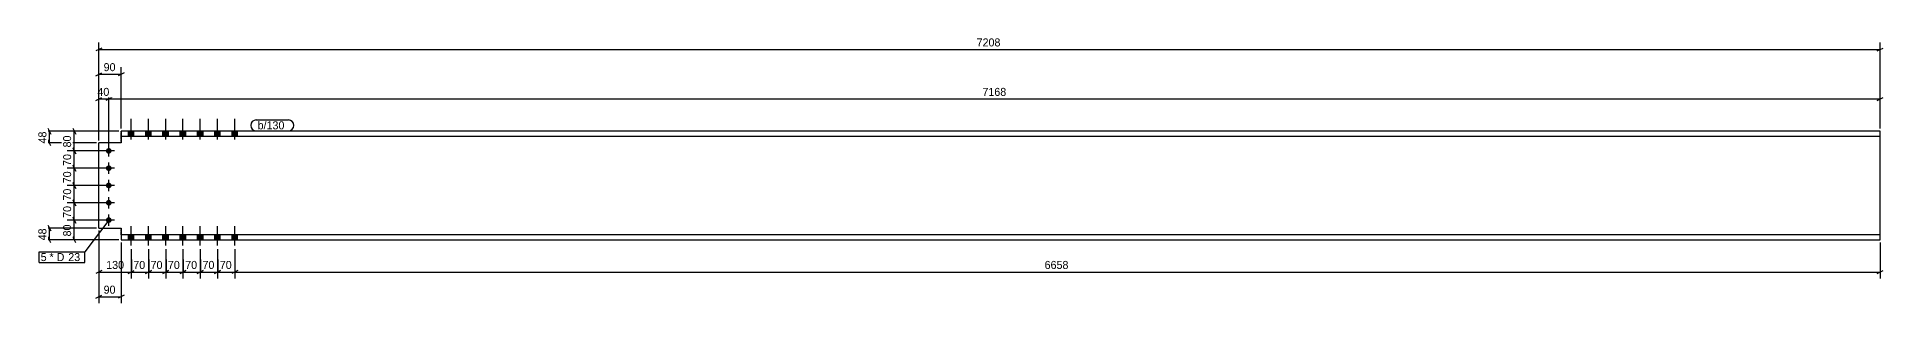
# Model space of a CAD drawing. Header units: millimetres. Extents: x 32 to 20048, y 32 to 1108.
# Drawn here: x 12577 to 20048, y 32 to 1108 of the extents above; entities that cross this region are included whole.
import ezdxf

# ---------------------------------------------------------------- set-up
doc = ezdxf.new("R2010")
doc.units = ezdxf.units.MM
doc.linetypes.add('DXK_LINE_DOT4', pattern=[0.9408, 0.4704, -0.4704])
doc.styles.add('Comic Sans MS', font='COMIC.TTF', dxfattribs={"height": 0.2})

msp = doc.modelspace()

# ---------------------------------------------------------------- hatches: boundary and pattern name
at = {"linetype": 'Continuous'}
for points in [[(12947.3, 706.6), (12969.3, 706.6), (12969.3, 727.6), (12947.3, 727.6)], [(12947.3, 706.6), (12969.3, 706.6), (12969.3, 727.6), (12947.3, 727.6)], [(13017.3, 706.6), (13039.3, 706.6), (13039.3, 727.6), (13017.3, 727.6)], [(13017.3, 706.6), (13039.3, 706.6), (13039.3, 727.6), (13017.3, 727.6)], [(13087.3, 706.6), (13109.3, 706.6), (13109.3, 727.6), (13087.3, 727.6)], [(13087.3, 706.6), (13109.3, 706.6), (13109.3, 727.6), (13087.3, 727.6)], [(13157.3, 706.6), (13179.3, 706.6), (13179.3, 727.6), (13157.3, 727.6)], [(13157.3, 706.6), (13179.3, 706.6), (13179.3, 727.6), (13157.3, 727.6)], [(13227.3, 706.6), (13249.3, 706.6), (13249.3, 727.6), (13227.3, 727.6)], [(13227.3, 706.6), (13249.3, 706.6), (13249.3, 727.6), (13227.3, 727.6)], [(13297.3, 706.6), (13319.3, 706.6), (13319.3, 727.6), (13297.3, 727.6)], [(13297.3, 706.6), (13319.3, 706.6), (13319.3, 727.6), (13297.3, 727.6)], [(13367.3, 706.6), (13389.3, 706.6), (13389.3, 727.6), (13367.3, 727.6)], [(13367.3, 706.6), (13389.3, 706.6), (13389.3, 727.6), (13367.3, 727.6)], [(12856.5, 647.6), (12856.8, 650), (12857.5, 652.3), (12858.7, 654.4), (12860.3, 656.1), (12862.3, 657.6), (12864.4, 658.5), (12866.8, 659), (12869.2, 659), (12871.6, 658.5), (12873.8, 657.6), (12875.7, 656.1), (12877.3, 654.4), (12878.5, 652.3), (12879.2, 650), (12879.5, 647.6), (12879.2, 645.2), (12878.5, 642.9), (12877.3, 640.8), (12875.7, 639.1), (12873.8, 637.6), (12871.6, 636.7), (12869.2, 636.2), (12866.8, 636.2), (12864.4, 636.7), (12862.3, 637.6), (12860.3, 639.1), (12858.7, 640.8), (12857.5, 642.9), (12856.8, 645.2)], [(12856.5, 577.6), (12856.8, 580), (12857.5, 582.3), (12858.7, 584.4), (12860.3, 586.1), (12862.3, 587.6), (12864.4, 588.5), (12866.8, 589), (12869.2, 589), (12871.6, 588.5), (12873.8, 587.6), (12875.7, 586.1), (12877.3, 584.4), (12878.5, 582.3), (12879.2, 580), (12879.5, 577.6), (12879.2, 575.2), (12878.5, 572.9), (12877.3, 570.8), (12875.7, 569.1), (12873.8, 567.6), (12871.6, 566.7), (12869.2, 566.2), (12866.8, 566.2), (12864.4, 566.7), (12862.3, 567.6), (12860.3, 569.1), (12858.7, 570.8), (12857.5, 572.9), (12856.8, 575.2)], [(12856.5, 507.6), (12856.8, 510), (12857.5, 512.3), (12858.7, 514.4), (12860.3, 516.1), (12862.3, 517.6), (12864.4, 518.5), (12866.8, 519), (12869.2, 519), (12871.6, 518.5), (12873.8, 517.6), (12875.7, 516.1), (12877.3, 514.4), (12878.5, 512.3), (12879.2, 510), (12879.5, 507.6), (12879.2, 505.2), (12878.5, 502.9), (12877.3, 500.8), (12875.7, 499.1), (12873.8, 497.6), (12871.6, 496.7), (12869.2, 496.2), (12866.8, 496.2), (12864.4, 496.7), (12862.3, 497.6), (12860.3, 499.1), (12858.7, 500.8), (12857.5, 502.9), (12856.8, 505.2)], [(12856.5, 437.6), (12856.8, 440), (12857.5, 442.3), (12858.7, 444.4), (12860.3, 446.1), (12862.3, 447.6), (12864.4, 448.5), (12866.8, 449), (12869.2, 449), (12871.6, 448.5), (12873.8, 447.6), (12875.7, 446.1), (12877.3, 444.4), (12878.5, 442.3), (12879.2, 440), (12879.5, 437.6), (12879.2, 435.2), (12878.5, 432.9), (12877.3, 430.8), (12875.7, 429.1), (12873.8, 427.6), (12871.6, 426.7), (12869.2, 426.2), (12866.8, 426.2), (12864.4, 426.7), (12862.3, 427.6), (12860.3, 429.1), (12858.7, 430.8), (12857.5, 432.9), (12856.8, 435.2)], [(12856.5, 367.6), (12856.8, 370), (12857.5, 372.3), (12858.7, 374.4), (12860.3, 376.1), (12862.3, 377.6), (12864.4, 378.5), (12866.8, 379), (12869.2, 379), (12871.6, 378.5), (12873.8, 377.6), (12875.7, 376.1), (12877.3, 374.4), (12878.5, 372.3), (12879.2, 370), (12879.5, 367.6), (12879.2, 365.2), (12878.5, 362.9), (12877.3, 360.8), (12875.7, 359.1), (12873.8, 357.6), (12871.6, 356.7), (12869.2, 356.2), (12866.8, 356.2), (12864.4, 356.7), (12862.3, 357.6), (12860.3, 359.1), (12858.7, 360.8), (12857.5, 362.9), (12856.8, 365.2)], [(12947.3, 287.6), (12969.3, 287.6), (12969.3, 308.6), (12947.3, 308.6)], [(12947.3, 287.6), (12969.3, 287.6), (12969.3, 308.6), (12947.3, 308.6)], [(13017.3, 287.6), (13039.3, 287.6), (13039.3, 308.6), (13017.3, 308.6)], [(13017.3, 287.6), (13039.3, 287.6), (13039.3, 308.6), (13017.3, 308.6)], [(13087.3, 287.6), (13109.3, 287.6), (13109.3, 308.6), (13087.3, 308.6)], [(13087.3, 287.6), (13109.3, 287.6), (13109.3, 308.6), (13087.3, 308.6)], [(13157.3, 287.6), (13179.3, 287.6), (13179.3, 308.6), (13157.3, 308.6)], [(13157.3, 287.6), (13179.3, 287.6), (13179.3, 308.6), (13157.3, 308.6)], [(13227.3, 287.6), (13249.3, 287.6), (13249.3, 308.6), (13227.3, 308.6)], [(13227.3, 287.6), (13249.3, 287.6), (13249.3, 308.6), (13227.3, 308.6)], [(13297.3, 287.6), (13319.3, 287.6), (13319.3, 308.6), (13297.3, 308.6)], [(13297.3, 287.6), (13319.3, 287.6), (13319.3, 308.6), (13297.3, 308.6)], [(13367.3, 287.6), (13389.3, 287.6), (13389.3, 308.6), (13367.3, 308.6)], [(13367.3, 287.6), (13389.3, 287.6), (13389.3, 308.6), (13367.3, 308.6)]]:
    msp.add_hatch(color=3, dxfattribs=at).paths.add_polyline_path(points)

# ---------------------------------------------------------------- linework, layer by layer
at = {"color": 8, "linetype": 'Continuous'}
for p, q in [((12840, 1063.6), (12816, 1051.6)), ((12828, 689.6), (12828, 1086)), ((12828, 1057.6), (20035.9, 1057.6)), ((20023.9, 1051.6), (20047.9, 1063.6)), ((20035.9, 737.6), (20035.9, 1086)), ((12918.3, 737.6), (12918.3, 986)), ((12816, 951.6), (12840, 963.6)), ((12828, 957.6), (12918.3, 957.6)), ((12930.3, 963.6), (12906.3, 951.6)), ((12816, 851.6), (12840, 863.6)), ((12828, 689.6), (12828, 886)), ((12828, 857.6), (12868, 857.6)), ((12880, 863.6), (12856, 851.6)), ((12880, 863.6), (12856, 851.6)), ((12868, 657.6), (12868, 886)), ((12868, 657.6), (12868, 886)), ((12868, 857.6), (20035.9, 857.6)), ((20023.9, 851.6), (20047.9, 863.6)), ((20035.9, 737.6), (20035.9, 886)), ((12908.3, 727.6), (12599.6, 727.6)), ((12818, 679.6), (12599.6, 679.6)), ((12622, 739.6), (12634, 715.6)), ((12634, 667.6), (12622, 691.6)), ((12628, 679.6), (12628, 727.6)), ((12908.3, 727.6), (12699.6, 727.6)), ((12722, 739.6), (12734, 715.6)), ((12728, 647.6), (12728, 727.6)), ((12858, 647.6), (12699.6, 647.6)), ((12734, 635.6), (12722, 659.6)), ((12858, 577.6), (12699.6, 577.6)), ((12734, 565.6), (12722, 589.6)), ((12858, 507.6), (12699.6, 507.6)), ((12734, 495.6), (12722, 519.6)), ((12734, 425.6), (12722, 449.6)), ((12858, 437.6), (12699.6, 437.6)), ((12734, 355.6), (12722, 379.6)), ((12622, 347.6), (12634, 323.6)), ((12634, 275.6), (12622, 299.6)), ((12628, 287.6), (12628, 335.6)), ((12858, 367.6), (12699.6, 367.6)), ((12734, 275.6), (12722, 299.6)), ((12828, 325.6), (12828, 132)), ((12908.3, 287.6), (12699.6, 287.6)), ((12958.3, 250.6), (12958.3, 132)), ((13028.3, 250.6), (13028.3, 132)), ((13098.3, 250.6), (13098.3, 132)), ((13168.3, 250.6), (13168.3, 132)), ((13238.3, 250.6), (13238.3, 132)), ((13308.3, 250.6), (13308.3, 132)), ((13378.3, 250.6), (13378.3, 132)), ((13378.3, 250.6), (13378.3, 132)), ((20035.9, 277.6), (20035.9, 132)), ((12840, 163.6), (12816, 151.6)), ((12946.3, 151.6), (12970.3, 163.6)), ((13016.3, 151.6), (13040.3, 163.6)), ((13086.3, 151.6), (13110.3, 163.6)), ((13156.3, 151.6), (13180.3, 163.6)), ((13226.3, 151.6), (13250.3, 163.6)), ((13296.3, 151.6), (13320.3, 163.6)), ((13308.3, 157.6), (13378.3, 157.6)), ((13390.3, 163.6), (13366.3, 151.6)), ((13390.3, 163.6), (13366.3, 151.6)), ((13378.3, 157.6), (20035.9, 157.6)), ((20023.9, 151.6), (20047.9, 163.6)), ((12816, 51.6), (12840, 63.6)), ((12828, 57.6), (12918.3, 57.6)), ((12930.3, 63.6), (12906.3, 51.6))]:
    msp.add_line(p, q, dxfattribs=at)
at = {"color": 3, "linetype": 'Continuous'}
for p, q in [((12958.3, 693.4), (12958.3, 776.6)), ((12958.3, 693.4), (12958.3, 776.6)), ((13028.3, 693.4), (13028.3, 776.6)), ((13028.3, 693.4), (13028.3, 776.6)), ((13098.3, 693.4), (13098.3, 776.6)), ((13098.3, 693.4), (13098.3, 776.6)), ((13168.3, 693.4), (13168.3, 776.6)), ((13168.3, 693.4), (13168.3, 776.6)), ((13238.3, 693.4), (13238.3, 776.6)), ((13238.3, 693.4), (13238.3, 776.6)), ((13308.3, 693.4), (13308.3, 776.6)), ((13308.3, 693.4), (13308.3, 776.6)), ((13378.3, 693.4), (13378.3, 776.6)), ((13378.3, 693.4), (13378.3, 776.6)), ((12947.3, 706.6), (12947.3, 727.6)), ((12947.3, 706.6), (12947.3, 727.6)), ((12969.3, 706.6), (12969.3, 727.6)), ((12969.3, 706.6), (12969.3, 727.6)), ((13017.3, 706.6), (13017.3, 727.6)), ((13017.3, 706.6), (13017.3, 727.6)), ((13039.3, 706.6), (13039.3, 727.6)), ((13039.3, 706.6), (13039.3, 727.6)), ((13087.3, 706.6), (13087.3, 727.6)), ((13087.3, 706.6), (13087.3, 727.6)), ((13109.3, 706.6), (13109.3, 727.6)), ((13109.3, 706.6), (13109.3, 727.6)), ((13157.3, 706.6), (13157.3, 727.6)), ((13157.3, 706.6), (13157.3, 727.6)), ((13179.3, 706.6), (13179.3, 727.6)), ((13179.3, 706.6), (13179.3, 727.6)), ((13227.3, 706.6), (13227.3, 727.6)), ((13227.3, 706.6), (13227.3, 727.6)), ((13249.3, 706.6), (13249.3, 727.6)), ((13249.3, 706.6), (13249.3, 727.6)), ((13297.3, 706.6), (13297.3, 727.6)), ((13297.3, 706.6), (13297.3, 727.6)), ((13319.3, 706.6), (13319.3, 727.6)), ((13319.3, 706.6), (13319.3, 727.6)), ((13367.3, 706.6), (13367.3, 727.6)), ((13367.3, 706.6), (13367.3, 727.6)), ((13389.3, 706.6), (13389.3, 727.6)), ((13389.3, 706.6), (13389.3, 727.6)), ((12891, 647.6), (12845, 647.6)), ((12868, 624.6), (12868, 670.6)), ((12868, 554.6), (12868, 600.6)), ((12891, 577.6), (12845, 577.6)), ((12868, 484.6), (12868, 530.6)), ((12891, 507.6), (12845, 507.6)), ((12868, 414.6), (12868, 460.6)), ((12891, 437.6), (12845, 437.6)), ((12868, 344.6), (12868, 390.6)), ((12891, 367.6), (12845, 367.6)), ((12947.3, 287.6), (12947.3, 308.6)), ((12947.3, 287.6), (12947.3, 308.6)), ((12958.3, 264.4), (12958.3, 342.6)), ((12958.3, 264.4), (12958.3, 342.6)), ((12969.3, 287.6), (12969.3, 308.6)), ((12969.3, 287.6), (12969.3, 308.6)), ((13017.3, 287.6), (13017.3, 308.6)), ((13017.3, 287.6), (13017.3, 308.6)), ((13028.3, 264.4), (13028.3, 342.6)), ((13028.3, 264.4), (13028.3, 342.6)), ((13039.3, 287.6), (13039.3, 308.6)), ((13039.3, 287.6), (13039.3, 308.6)), ((13087.3, 287.6), (13087.3, 308.6)), ((13087.3, 287.6), (13087.3, 308.6)), ((13098.3, 264.4), (13098.3, 342.6)), ((13098.3, 264.4), (13098.3, 342.6)), ((13109.3, 287.6), (13109.3, 308.6)), ((13109.3, 287.6), (13109.3, 308.6)), ((13157.3, 287.6), (13157.3, 308.6)), ((13157.3, 287.6), (13157.3, 308.6)), ((13168.3, 264.4), (13168.3, 342.6)), ((13168.3, 264.4), (13168.3, 342.6)), ((13179.3, 287.6), (13179.3, 308.6)), ((13179.3, 287.6), (13179.3, 308.6)), ((13227.3, 287.6), (13227.3, 308.6)), ((13227.3, 287.6), (13227.3, 308.6)), ((13238.3, 264.4), (13238.3, 342.6)), ((13238.3, 264.4), (13238.3, 342.6)), ((13249.3, 287.6), (13249.3, 308.6)), ((13249.3, 287.6), (13249.3, 308.6)), ((13297.3, 287.6), (13297.3, 308.6)), ((13297.3, 287.6), (13297.3, 308.6)), ((13308.3, 264.4), (13308.3, 342.6)), ((13308.3, 264.4), (13308.3, 342.6)), ((13319.3, 287.6), (13319.3, 308.6)), ((13319.3, 287.6), (13319.3, 308.6)), ((13367.3, 287.6), (13367.3, 308.6)), ((13367.3, 287.6), (13367.3, 308.6)), ((13378.3, 264.4), (13378.3, 342.6)), ((13378.3, 264.4), (13378.3, 342.6)), ((13389.3, 287.6), (13389.3, 308.6)), ((13389.3, 287.6), (13389.3, 308.6))]:
    msp.add_line(p, q, dxfattribs=at)
at = {"color": 7, "linetype": 'Continuous'}
for p, q in [((12918.3, 679.6), (12828, 679.6)), ((12828, 335.6), (12828, 679.6)), ((12918.3, 727.6), (12918.3, 727.6)), ((12918.3, 727.6), (12918.3, 706.6)), ((20035.9, 727.6), (12918.3, 727.6)), ((12918.3, 706.6), (12918.3, 679.6)), ((12918.3, 706.6), (12918.3, 706.6)), ((12918.3, 706.6), (20035.9, 706.6)), ((20035.9, 287.6), (20035.9, 727.6)), ((12828, 335.6), (12918.3, 335.6)), ((12918.3, 335.6), (12918.3, 308.6)), ((12918.3, 308.6), (12918.3, 287.6)), ((20035.9, 308.6), (12918.3, 308.6)), ((12918.3, 287.6), (12918.3, 287.6)), ((12918.3, 287.6), (20035.9, 287.6))]:
    msp.add_line(p, q, dxfattribs=at)
at = {"color": 7, "linetype": 'DXK_LINE_DOT4'}
for p, q in [((12828, 335.6), (12828, 679.6)), ((12918.3, 706.6), (12918.3, 727.6)), ((12918.3, 679.6), (12918.3, 706.6)), ((12918.3, 706.6), (12918.3, 706.6)), ((12918.3, 706.6), (12918.3, 706.6)), ((12918.3, 706.6), (12918.3, 706.6)), ((12918.3, 706.6), (12918.3, 706.6)), ((12918.3, 308.6), (12918.3, 335.6)), ((12918.3, 308.6), (12918.3, 287.6)), ((12918.3, 308.6), (12918.3, 308.6)), ((12918.3, 308.6), (12918.3, 308.6)), ((12918.3, 287.6), (12918.3, 287.6))]:
    msp.add_line(p, q, dxfattribs=at)

# ---------------------------------------------------------------- wipeouts: each hides what was drawn before it
at = {"color": 0}
msp.add_wipeout([(12618.6, 201.8), (12618.6, 233.8), (12592.5, 233.8), (12592.5, 201.8)], dxfattribs=at)

# ---------------------------------------------------------------- next in the draw order: wipeouts: each hides what was drawn before it
for points in [[(16490.5, 1063.6), (16490.5, 1108.4), (16373.4, 1108.4), (16373.4, 1063.6)], [(12880.5, 863.6), (12880.5, 908.4), (12815.5, 908.4), (12815.5, 863.6)], [(16507.1, 863.6), (16507.1, 908.4), (16396.9, 908.4), (16396.9, 863.6)], [(13588.8, 734.6), (13588.8, 766.6), (13470.3, 766.6), (13470.3, 734.6)], [(12622, 736.1), (12577.2, 736.1), (12577.2, 671.1), (12622, 671.1)], [(12722, 720.1), (12677.2, 720.1), (12677.2, 655.1), (12722, 655.1)], [(12618.6, 201.8), (12618.6, 233.8), (12592.5, 233.8), (12592.5, 201.8)], [(13375.8, 163.6), (13375.8, 208.4), (13310.8, 208.4), (13310.8, 163.6)], [(16765.6, 163.6), (16765.6, 208.4), (16648.6, 208.4), (16648.6, 163.6)]]:
    msp.add_wipeout(points, dxfattribs=at)

# ---------------------------------------------------------------- next in the draw order: linework, layer by layer
at = {"color": 8, "linetype": 'Continuous'}
for p, q in [((12828, 689.6), (12828, 986)), ((12858, 647.6), (12699.6, 647.6)), ((12722, 659.6), (12734, 635.6)), ((12728, 577.6), (12728, 647.6)), ((13308.3, 250.6), (13308.3, 132)), ((13238.3, 157.6), (13308.3, 157.6)), ((13320.3, 163.6), (13296.3, 151.6))]:
    msp.add_line(p, q, dxfattribs=at)
at = {"color": 7, "linetype": 'Continuous'}
msp.add_line((12586.5, 195.8), (12586.5, 239.8), dxfattribs=at)

# ---------------------------------------------------------------- next in the draw order: texts
at = {"color": 3, "style": 'Comic Sans MS'}
for s, p in [('7208', (16379.8, 1070)), ('40', (12821.9, 870)), ('7168', (16403.3, 870)), ('70', (13317.2, 170)), ('6658', (16655, 170))]:
    msp.add_text(s, height=32.38, dxfattribs=at).set_placement(p)
for s, p in [('48', (12615.6, 677.5)), ('80', (12715.6, 661.5))]:
    msp.add_text(s, height=32.38, rotation=90.00021, dxfattribs=at).set_placement(p)

# ---------------------------------------------------------------- next in the draw order: wipeouts: each hides what was drawn before it
at = {"color": 0}
for points in [[(13588.8, 734.6), (13588.8, 766.6), (13470.3, 766.6), (13470.3, 734.6)], [(12694.4, 201.8), (12694.4, 233.8), (12628.2, 233.8), (12628.2, 201.8)]]:
    msp.add_wipeout(points, dxfattribs=at)

# ---------------------------------------------------------------- next in the draw order: linework, layer by layer
at = {"color": 7, "linetype": 'Continuous'}
for p, q in [((13464.3, 772.6), (13594.8, 772.6)), ((13464.3, 728.6), (13594.8, 728.6))]:
    msp.add_line(p, q, dxfattribs=at)
for centre, start, end in [((13464.3, 750.6), 90, 270), ((13594.8, 750.6), 270, 90)]:
    msp.add_arc(centre, 22, start, end, dxfattribs=at)

# ---------------------------------------------------------------- next in the draw order: texts
at = {"color": 3, "style": 'Comic Sans MS'}
msp.add_text('b/130', height=32.38, dxfattribs=at).set_placement((13470.3, 734.6))

# ---------------------------------------------------------------- next in the draw order: wipeouts: each hides what was drawn before it
at = {"color": 0}
for points in [[(12905.6, 963.6), (12905.6, 1008.4), (12840.7, 1008.4), (12840.7, 963.6)], [(12722, 645.1), (12677.2, 645.1), (12677.2, 580.1), (12722, 580.1)], [(12694.4, 201.8), (12694.4, 233.8), (12628.2, 233.8), (12628.2, 201.8)], [(13305.8, 163.6), (13305.8, 208.4), (13240.8, 208.4), (13240.8, 163.6)]]:
    msp.add_wipeout(points, dxfattribs=at)

# ---------------------------------------------------------------- next in the draw order: linework, layer by layer
at = {"color": 8, "linetype": 'Continuous'}
for p, q in [((12858, 577.6), (12699.6, 577.6)), ((12722, 589.6), (12734, 565.6)), ((12728, 507.6), (12728, 577.6)), ((13238.3, 250.6), (13238.3, 132)), ((13168.3, 157.6), (13238.3, 157.6)), ((13250.3, 163.6), (13226.3, 151.6))]:
    msp.add_line(p, q, dxfattribs=at)

# ---------------------------------------------------------------- next in the draw order: texts
at = {"color": 3, "style": 'Comic Sans MS'}
for s, height, p in [('90', 32.38, (12847.1, 970)), ('5', 32.4, (12592.5, 201.8)), ('70', 32.38, (13247.2, 170))]:
    msp.add_text(s, height=height, dxfattribs=at).set_placement(p)
msp.add_text('70', height=32.38, rotation=90.00021, dxfattribs=at).set_placement((12715.6, 586.5))

# ---------------------------------------------------------------- next in the draw order: wipeouts: each hides what was drawn before it
at = {"color": 0}
msp.add_wipeout([(12756.1, 201.8), (12756.1, 233.8), (12704, 233.8), (12704, 201.8)], dxfattribs=at)

# ---------------------------------------------------------------- next in the draw order: wipeouts: each hides what was drawn before it
for points in [[(12722, 575.1), (12677.2, 575.1), (12677.2, 510.1), (12722, 510.1)], [(12756.1, 201.8), (12756.1, 233.8), (12704, 233.8), (12704, 201.8)], [(13235.8, 163.6), (13235.8, 208.4), (13170.8, 208.4), (13170.8, 163.6)]]:
    msp.add_wipeout(points, dxfattribs=at)

# ---------------------------------------------------------------- next in the draw order: linework, layer by layer
at = {"color": 8, "linetype": 'Continuous'}
for p, q in [((12858, 507.6), (12699.6, 507.6)), ((12722, 519.6), (12734, 495.6)), ((12728, 437.6), (12728, 507.6)), ((13168.3, 250.6), (13168.3, 132)), ((13098.3, 157.6), (13168.3, 157.6)), ((13180.3, 163.6), (13156.3, 151.6))]:
    msp.add_line(p, q, dxfattribs=at)
at = {"color": 7, "linetype": 'Continuous'}
for p, q in [((12586.5, 239.8), (12771.7, 239.8)), ((12771.7, 195.8), (12771.7, 239.8)), ((12586.5, 195.8), (12771.7, 195.8))]:
    msp.add_line(p, q, dxfattribs=at)

# ---------------------------------------------------------------- next in the draw order: texts
at = {"color": 3, "style": 'Comic Sans MS'}
msp.add_text('70', height=32.38, rotation=90.00021, dxfattribs=at).set_placement((12715.6, 516.5))
for s, p in [('* D', (12628.2, 201.8)), ('23', (12704, 201.8)), ('70', (13177.2, 170))]:
    msp.add_text(s, height=32.38, dxfattribs=at).set_placement(p)

# ---------------------------------------------------------------- next in the draw order: wipeouts: each hides what was drawn before it
at = {"color": 0}
for points in [[(12722, 505.1), (12677.2, 505.1), (12677.2, 440.1), (12722, 440.1)], [(13165.8, 163.6), (13165.8, 208.4), (13100.8, 208.4), (13100.8, 163.6)]]:
    msp.add_wipeout(points, dxfattribs=at)

# ---------------------------------------------------------------- next in the draw order: linework, layer by layer
at = {"color": 8, "linetype": 'Continuous'}
for p, q in [((12722, 449.6), (12734, 425.6)), ((12858, 437.6), (12699.6, 437.6)), ((12728, 367.6), (12728, 437.6)), ((13098.3, 250.6), (13098.3, 132)), ((13028.3, 157.6), (13098.3, 157.6)), ((13110.3, 163.6), (13086.3, 151.6))]:
    msp.add_line(p, q, dxfattribs=at)

# ---------------------------------------------------------------- next in the draw order: texts
at = {"color": 3, "style": 'Comic Sans MS'}
msp.add_text('70', height=32.38, rotation=90.00021, dxfattribs=at).set_placement((12715.6, 446.5))
msp.add_text('70', height=32.38, dxfattribs=at).set_placement((13107.2, 170))

# ---------------------------------------------------------------- next in the draw order: wipeouts: each hides what was drawn before it
at = {"color": 0}
for points in [[(12722, 435.1), (12677.2, 435.1), (12677.2, 370.1), (12722, 370.1)], [(13095.8, 163.6), (13095.8, 208.4), (13030.8, 208.4), (13030.8, 163.6)]]:
    msp.add_wipeout(points, dxfattribs=at)

# ---------------------------------------------------------------- next in the draw order: linework, layer by layer
at = {"color": 8, "linetype": 'Continuous'}
for p, q in [((12722, 379.6), (12734, 355.6)), ((12858, 367.6), (12699.6, 367.6)), ((12728, 287.6), (12728, 367.6)), ((13028.3, 250.6), (13028.3, 132)), ((12958.3, 157.6), (13028.3, 157.6)), ((13040.3, 163.6), (13016.3, 151.6))]:
    msp.add_line(p, q, dxfattribs=at)

# ---------------------------------------------------------------- next in the draw order: texts
at = {"color": 3, "style": 'Comic Sans MS'}
msp.add_text('70', height=32.38, rotation=90.00021, dxfattribs=at).set_placement((12715.6, 376.5))
msp.add_text('70', height=32.38, dxfattribs=at).set_placement((13037.2, 170))

# ---------------------------------------------------------------- next in the draw order: wipeouts: each hides what was drawn before it
at = {"color": 0}
for points in [[(12722, 360.1), (12677.2, 360.1), (12677.2, 295.1), (12722, 295.1)], [(13025.8, 163.6), (13025.8, 208.4), (12960.8, 208.4), (12960.8, 163.6)]]:
    msp.add_wipeout(points, dxfattribs=at)

# ---------------------------------------------------------------- next in the draw order: linework, layer by layer
at = {"color": 8, "linetype": 'Continuous'}
for p, q in [((12818, 335.6), (12599.6, 335.6)), ((12908.3, 287.6), (12599.6, 287.6)), ((12958.3, 250.6), (12958.3, 132)), ((12828, 157.6), (12958.3, 157.6)), ((12946.3, 151.6), (12970.3, 163.6))]:
    msp.add_line(p, q, dxfattribs=at)

# ---------------------------------------------------------------- next in the draw order: texts
at = {"color": 3, "style": 'Comic Sans MS'}
msp.add_text('80', height=32.38, rotation=90.00021, dxfattribs=at).set_placement((12715.6, 301.5))
msp.add_text('70', height=32.38, dxfattribs=at).set_placement((12967.2, 170))

# ---------------------------------------------------------------- next in the draw order: wipeouts: each hides what was drawn before it
at = {"color": 0}
for points in [[(12622, 344.1), (12577.2, 344.1), (12577.2, 279.1), (12622, 279.1)], [(12935.2, 163.6), (12935.2, 208.4), (12851.1, 208.4), (12851.1, 163.6)]]:
    msp.add_wipeout(points, dxfattribs=at)

# ---------------------------------------------------------------- next in the draw order: linework, layer by layer
at = {"color": 7, "linetype": 'Continuous'}
msp.add_line((12868, 367.6), (12771.7, 239.8), dxfattribs=at)
at = {"color": 8, "linetype": 'Continuous'}
for p, q in [((12828, 325.6), (12828, 32)), ((12918.3, 277.6), (12918.3, 32))]:
    msp.add_line(p, q, dxfattribs=at)

# ---------------------------------------------------------------- next in the draw order: texts
at = {"color": 3, "style": 'Comic Sans MS'}
msp.add_text('48', height=32.38, rotation=90.00021, dxfattribs=at).set_placement((12615.6, 285.5))
msp.add_text('130', height=32.38, dxfattribs=at).set_placement((12857.5, 170))

# ---------------------------------------------------------------- next in the draw order: wipeouts: each hides what was drawn before it
at = {"color": 0}
msp.add_wipeout([(12905.6, 63.6), (12905.6, 108.4), (12840.7, 108.4), (12840.7, 63.6)], dxfattribs=at)

# ---------------------------------------------------------------- next in the draw order: texts
at = {"color": 3, "style": 'Comic Sans MS'}
msp.add_text('90', height=32.38, dxfattribs=at).set_placement((12847.1, 70))

doc.saveas('drawing.dxf')
